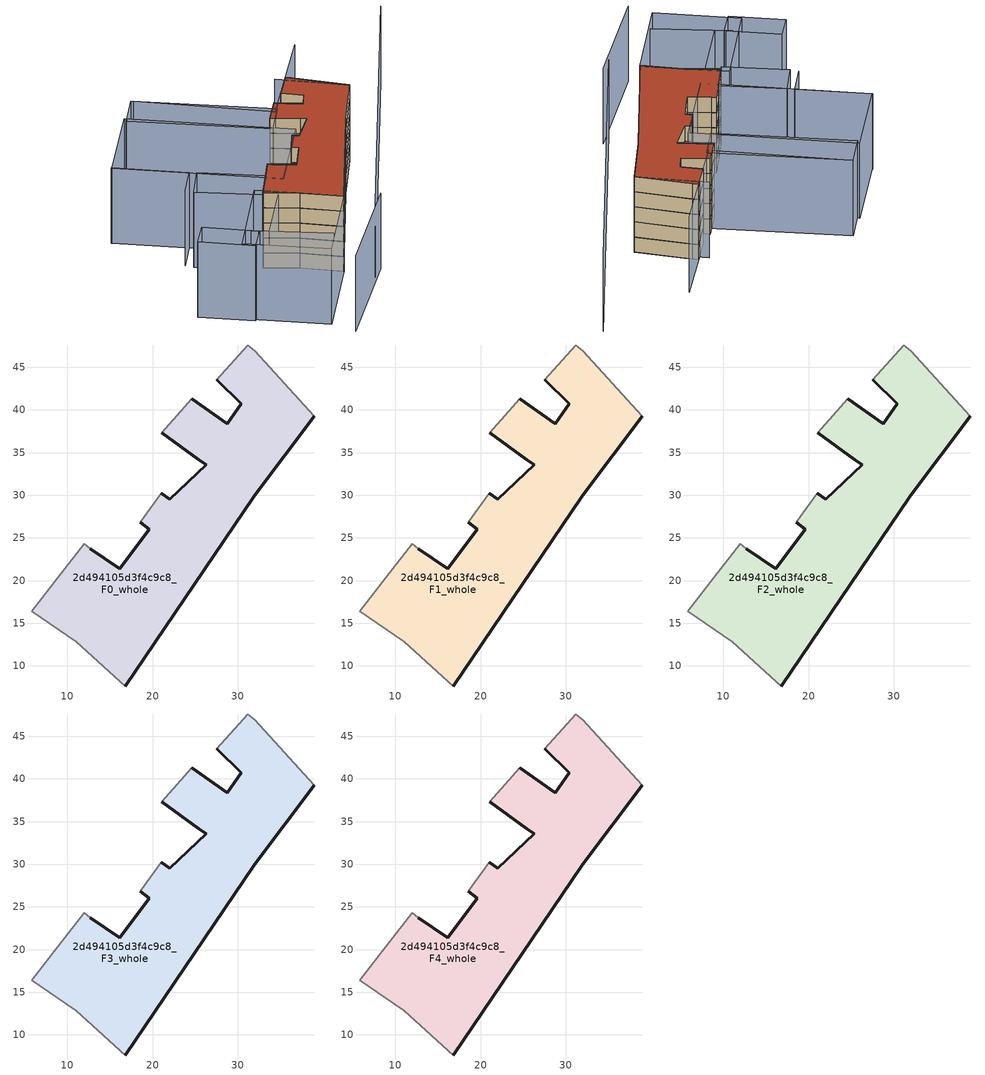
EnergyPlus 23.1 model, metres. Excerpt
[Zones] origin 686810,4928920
2d494105d3f4c9c8_F0_whole
 floor ground (EU_floor_Construction): 16.77,7.64 31.87,29.8 31.99,29.98 38.96,39.27 31.96,46.91 31.17,47.61 27.51,43.52 30.39,40.71 28.72,38.36 24.61,41.33 23.31,39.86 21.09,37.33 25.42,34.14 26.3,33.59 22.03,29.51 21.01,30.25 18.57,26.82 19.63,26 16.14,21.4 12.69,23.73 12.02,24.34 9.29,20.86 5.82,16.43 11.05,12.85 z0
 wall outside (EU_wall_Construction): 21.01,30.25 22.03,29.51 26.3,33.59 25.42,34.14 21.09,37.33 / 24.61,41.33 28.72,38.36 30.39,40.71 27.51,43.52 / 38.96,39.27 31.99,29.98 31.87,29.8 16.77,7.64 / 12.69,23.73 16.14,21.4 19.63,26 18.57,26.82 z0:3
 wall adiabatic (EU_wall_Construction): 18.57,26.82 21.01,30.25 / 21.09,37.33 23.31,39.86 24.61,41.33 / 27.51,43.52 31.17,47.61 31.96,46.91 38.96,39.27 / 16.77,7.64 11.05,12.85 5.82,16.43 9.29,20.86 12.02,24.34 12.69,23.73 z0:3
2d494105d3f4c9c8_F1_whole
 floor to 2d494105d3f4c9c8_F0_whole (EU_floor_Construction): 16.77,7.64 31.87,29.8 31.99,29.98 38.96,39.27 31.96,46.91 31.17,47.61 27.51,43.52 30.39,40.71 28.72,38.36 24.61,41.33 23.31,39.86 21.09,37.33 25.42,34.14 26.3,33.59 22.03,29.51 21.01,30.25 18.57,26.82 19.63,26 16.14,21.4 12.69,23.73 12.02,24.34 9.29,20.86 5.82,16.43 11.05,12.85 z3
 wall outside (EU_wall_Construction): 21.01,30.25 22.03,29.51 26.3,33.59 25.42,34.14 21.09,37.33 / 24.61,41.33 28.72,38.36 30.39,40.71 27.51,43.52 / 38.96,39.27 31.99,29.98 31.87,29.8 16.77,7.64 / 12.69,23.73 16.14,21.4 19.63,26 18.57,26.82 z3:6
 wall adiabatic (EU_wall_Construction): 18.57,26.82 21.01,30.25 / 21.09,37.33 23.31,39.86 24.61,41.33 / 27.51,43.52 31.17,47.61 31.96,46.91 38.96,39.27 / 16.77,7.64 11.05,12.85 5.82,16.43 9.29,20.86 12.02,24.34 12.69,23.73 z3:6
2d494105d3f4c9c8_F2_whole
 floor to 2d494105d3f4c9c8_F1_whole (EU_floor_Construction): 16.77,7.64 31.87,29.8 31.99,29.98 38.96,39.27 31.96,46.91 31.17,47.61 27.51,43.52 30.39,40.71 28.72,38.36 24.61,41.33 23.31,39.86 21.09,37.33 25.42,34.14 26.3,33.59 22.03,29.51 21.01,30.25 18.57,26.82 19.63,26 16.14,21.4 12.69,23.73 12.02,24.34 9.29,20.86 5.82,16.43 11.05,12.85 z6
 wall outside (EU_wall_Construction): 21.01,30.25 22.03,29.51 26.3,33.59 25.42,34.14 21.09,37.33 / 24.61,41.33 28.72,38.36 30.39,40.71 27.51,43.52 / 38.96,39.27 31.99,29.98 31.87,29.8 16.77,7.64 / 12.69,23.73 16.14,21.4 19.63,26 18.57,26.82 z6:9
 wall adiabatic (EU_wall_Construction): 18.57,26.82 21.01,30.25 / 21.09,37.33 23.31,39.86 24.61,41.33 / 27.51,43.52 31.17,47.61 31.96,46.91 38.96,39.27 / 16.77,7.64 11.05,12.85 5.82,16.43 9.29,20.86 12.02,24.34 12.69,23.73 z6:9
2d494105d3f4c9c8_F3_whole
 floor to 2d494105d3f4c9c8_F2_whole (EU_floor_Construction): 16.77,7.64 31.87,29.8 31.99,29.98 38.96,39.27 31.96,46.91 31.17,47.61 27.51,43.52 30.39,40.71 28.72,38.36 24.61,41.33 23.31,39.86 21.09,37.33 25.42,34.14 26.3,33.59 22.03,29.51 21.01,30.25 18.57,26.82 19.63,26 16.14,21.4 12.69,23.73 12.02,24.34 9.29,20.86 5.82,16.43 11.05,12.85 z9
 wall outside (EU_wall_Construction): 21.01,30.25 22.03,29.51 26.3,33.59 25.42,34.14 21.09,37.33 / 24.61,41.33 28.72,38.36 30.39,40.71 27.51,43.52 / 38.96,39.27 31.99,29.98 31.87,29.8 16.77,7.64 / 12.69,23.73 16.14,21.4 19.63,26 18.57,26.82 z9:12
 wall adiabatic (EU_wall_Construction): 18.57,26.82 21.01,30.25 / 21.09,37.33 23.31,39.86 24.61,41.33 / 27.51,43.52 31.17,47.61 31.96,46.91 38.96,39.27 / 16.77,7.64 11.05,12.85 5.82,16.43 9.29,20.86 12.02,24.34 12.69,23.73 z9:12
2d494105d3f4c9c8_F4_whole
 floor to 2d494105d3f4c9c8_F3_whole (EU_floor_Construction): 16.77,7.64 31.87,29.8 31.99,29.98 38.96,39.27 31.96,46.91 31.17,47.61 27.51,43.52 30.39,40.71 28.72,38.36 24.61,41.33 23.31,39.86 21.09,37.33 25.42,34.14 26.3,33.59 22.03,29.51 21.01,30.25 18.57,26.82 19.63,26 16.14,21.4 12.69,23.73 12.02,24.34 9.29,20.86 5.82,16.43 11.05,12.85 z12
 wall outside (EU_wall_Construction): 21.01,30.25 22.03,29.51 26.3,33.59 25.42,34.14 21.09,37.33 / 24.61,41.33 28.72,38.36 30.39,40.71 27.51,43.52 / 38.96,39.27 31.99,29.98 31.87,29.8 16.77,7.64 / 12.69,23.73 16.14,21.4 19.63,26 18.57,26.82 z12:15
 wall adiabatic (EU_wall_Construction): 18.57,26.82 21.01,30.25 / 21.09,37.33 23.31,39.86 24.61,41.33 / 27.51,43.52 31.17,47.61 31.96,46.91 38.96,39.27 / 16.77,7.64 11.05,12.85 5.82,16.43 9.29,20.86 12.02,24.34 12.69,23.73 z12:15
 roof outside (EU_roof_Construction): 31.96,46.91 38.96,39.27 31.99,29.98 31.87,29.8 16.77,7.64 11.05,12.85 5.82,16.43 9.29,20.86 12.02,24.34 12.69,23.73 16.14,21.4 19.63,26 18.57,26.82 21.01,30.25 22.03,29.51 26.3,33.59 25.42,34.14 21.09,37.33 23.31,39.86 24.61,41.33 28.72,38.36 30.39,40.71 27.51,43.52 31.17,47.61 z15
shading: -3.16,6.59 8.27,-2 / 7.07,-10.58 22.66,4.95 / 20.2,2.98 58.61,59.06 / 7.61,14.41 -0.72,4.59 / -11.28,38.11 -0.89,29.26 / -0.89,29.26 -4.9,24.56 / 38.96,39.27 29.31,48.03 / 38.75,56.05 23.15,38.64 / 23.15,38.64 4.68,55.17 / 16.97,7.88 5.02,-6.32 / 5.02,-6.32 -6.95,3.76 / -6.95,3.76 5,17.95 / 5,17.95 16.97,7.88 / 5.37,15.86 -4,23.26 / -4,23.26 0.11,28.46 / 0.11,28.46 9.48,21.06 / 9.48,21.06 5.37,15.86 / 0.05,51.11 22.72,31.65 / 22.72,31.65 11.46,18.54 / 11.46,18.54 -11.21,37.99 / -11.21,37.99 0.05,51.11 / 4.3,55.48 23.99,39.3 / 23.99,39.3 19.6,33.96 / 19.6,33.96 -0.09,50.14 / -0.09,50.14 4.3,55.48 / -12.97,8.49 -9.62,12.34 / -9.62,12.34 -2.02,5.7 / -2.02,5.7 -5.37,1.86 / -5.37,1.86 -12.97,8.49 z0:15
[Building]
EU S2 Campaign: North Axis=0; Terrain=City; Solar Distribution=FullExterior
[Site:Location]
Bologna: Latitude=44.5; Longitude=11.25; Time Zone=1; Elevation=37
[SizingPeriod:WeatherFileDays]
AnnualSizingPeriod: Begin Month=1; Begin Day of Month=1; End Month=12; End Day of Month=31; Day of Week for Start Day=Monday; Use Weather File Daylight Saving Period=No; Use Weather File Rain and Snow Indicators=No
[MATERIAL]
EU_InternalMass_Material: Roughness=MediumRough; Thickness=0.1; Conductivity=1; Density=1800; Specific Heat=900; Thermal Absorptance=0.9; Solar Absorptance=0.7; Visible Absorptance=0.7
[MATERIAL:NOMASS] Roughness=MediumRough; Thermal Absorptance=0.9; Solar Absorptance=0.7; Visible Absorptance=0.7
Name | Thermal Resistance
EU_wall_NoMass | 0.905828
EU_roof_NoMass | 0.37593
EU_floor_NoMass | 0.67114
[CONSTRUCTION]
EU_wall_Construction: EU_wall_NoMass
EU_roof_Construction: EU_roof_NoMass
EU_floor_Construction: EU_floor_NoMass
EU_InternalMass_Construction: EU_InternalMass_Material
[ZONE] Type=1; Multiplier=1; Ceiling Height=autocalculate; Volume=1245.64; Floor Area=autocalculate; Part of Total Floor Area=Yes
2d494105d3f4c9c8_F0_whole; 2d494105d3f4c9c8_F1_whole; 2d494105d3f4c9c8_F2_whole; 2d494105d3f4c9c8_F3_whole; 2d494105d3f4c9c8_F4_whole
[INTERNALMASS] Construction=EU_InternalMass_Construction; Surface Area=396.334
Name | Zone or ZoneList
2d494105d3f4c9c8_F0_whole_EU_InternalMass | 2d494105d3f4c9c8_F0_whole
2d494105d3f4c9c8_F1_whole_EU_InternalMass | 2d494105d3f4c9c8_F1_whole
2d494105d3f4c9c8_F2_whole_EU_InternalMass | 2d494105d3f4c9c8_F2_whole
2d494105d3f4c9c8_F3_whole_EU_InternalMass | 2d494105d3f4c9c8_F3_whole
2d494105d3f4c9c8_F4_whole_EU_InternalMass | 2d494105d3f4c9c8_F4_whole
[OTHEREQUIPMENT] Fuel Type=Electricity; Design Level Calculation Method=Watts/Area; Power per Zone Floor Area=1; Fraction Latent=0; Fraction Radiant=0; Fraction Lost=0; Carbon Dioxide Generation Rate=0; EndUse Subcategory=EU_Step8_InternalGains
Name | Zone or ZoneList or Space or SpaceList | Schedule
EU_Step8_InternalGain_2d494105d3f4c9c8_F0_whole_f000 | 2d494105d3f4c9c8_F0_whole | EU_Step8_GainSchedule_2d494105d3f4c9c8_F0_whole_f000
EU_Step8_InternalGain_2d494105d3f4c9c8_F1_whole_f000 | 2d494105d3f4c9c8_F1_whole | EU_Step8_GainSchedule_2d494105d3f4c9c8_F1_whole_f000
EU_Step8_InternalGain_2d494105d3f4c9c8_F2_whole_f000 | 2d494105d3f4c9c8_F2_whole | EU_Step8_GainSchedule_2d494105d3f4c9c8_F2_whole_f000
EU_Step8_InternalGain_2d494105d3f4c9c8_F3_whole_f000 | 2d494105d3f4c9c8_F3_whole | EU_Step8_GainSchedule_2d494105d3f4c9c8_F3_whole_f000
EU_Step8_InternalGain_2d494105d3f4c9c8_F4_whole_f000 | 2d494105d3f4c9c8_F4_whole | EU_Step8_GainSchedule_2d494105d3f4c9c8_F4_whole_f000
[ZONEVENTILATION:DESIGNFLOWRATE] Schedule=EU_AlwaysOn; Design Flow Rate Calculation Method=AirChanges/Hour; Air Changes per Hour=0.73129; Ventilation Type=Natural; Fan Pressure Rise=0; Fan Total Efficiency=1; Constant Term Coefficient=1; Temperature Term Coefficient=0; Velocity Term Coefficient=0; Velocity Squared Term Coefficient=0; Minimum Indoor Temperature=-100; Maximum Indoor Temperature=100; Delta Temperature=-100; Minimum Outdoor Temperature=-100; Maximum Outdoor Temperature=100; Maximum Wind Speed=40
Name | Zone or ZoneList or Space or SpaceList
EU_ConstantAir_2d494105d3f4c9c8_F0_whole | 2d494105d3f4c9c8_F0_whole
EU_ConstantAir_2d494105d3f4c9c8_F1_whole | 2d494105d3f4c9c8_F1_whole
EU_ConstantAir_2d494105d3f4c9c8_F2_whole | 2d494105d3f4c9c8_F2_whole
EU_ConstantAir_2d494105d3f4c9c8_F3_whole | 2d494105d3f4c9c8_F3_whole
EU_ConstantAir_2d494105d3f4c9c8_F4_whole | 2d494105d3f4c9c8_F4_whole
[HVACTEMPLATE:THERMOSTAT] Constant Heating Setpoint=20; Constant Cooling Setpoint=50
EU_HeatOnly_2d494105d3f4c9c8_F0_whole; EU_HeatOnly_2d494105d3f4c9c8_F1_whole; EU_HeatOnly_2d494105d3f4c9c8_F2_whole; EU_HeatOnly_2d494105d3f4c9c8_F3_whole; EU_HeatOnly_2d494105d3f4c9c8_F4_whole
[HVACTEMPLATE:ZONE:IDEALLOADSAIRSYSTEM] System Availability Schedule=EU_AlwaysOn; Maximum Heating Supply Air Temperature=50; Minimum Cooling Supply Air Temperature=13; Maximum Heating Supply Air Humidity Ratio=0.0156; Minimum Cooling Supply Air Humidity Ratio=0.0077; Heating Limit=NoLimit; Cooling Limit=NoLimit; Heating Availability Schedule=EU_AlwaysOn; Cooling Availability Schedule=EU_CoolingOff; Dehumidification Control Type=ConstantSensibleHeatRatio; Cooling Sensible Heat Ratio=0.7; Dehumidification Setpoint=60; Humidification Control Type=None; Humidification Setpoint=30; Outdoor Air Method=None; Outdoor Air Flow Rate per Person=0.00944; Outdoor Air Flow Rate per Zone Floor Area=0; Outdoor Air Flow Rate per Zone=0; Demand Controlled Ventilation Type=None; Outdoor Air Economizer Type=NoEconomizer; Heat Recovery Type=None; Sensible Heat Recovery Effectiveness=0.7; Latent Heat Recovery Effectiveness=0.65
Name | Template Thermostat
2d494105d3f4c9c8_F0_whole | EU_HeatOnly_2d494105d3f4c9c8_F0_whole
2d494105d3f4c9c8_F1_whole | EU_HeatOnly_2d494105d3f4c9c8_F1_whole
2d494105d3f4c9c8_F2_whole | EU_HeatOnly_2d494105d3f4c9c8_F2_whole
2d494105d3f4c9c8_F3_whole | EU_HeatOnly_2d494105d3f4c9c8_F3_whole
2d494105d3f4c9c8_F4_whole | EU_HeatOnly_2d494105d3f4c9c8_F4_whole
[SIZING:ZONE] Zone Cooling Design Supply Air Temperature Input Method=SupplyAirTemperature; Zone Cooling Design Supply Air Temperature=13; Zone Heating Design Supply Air Temperature Input Method=SupplyAirTemperature; Zone Heating Design Supply Air Temperature=50; Zone Cooling Design Supply Air Humidity Ratio=0.008; Zone Heating Design Supply Air Humidity Ratio=0.008; Cooling Design Air Flow Method=DesignDay; Cooling Design Air Flow Rate=0; Cooling Minimum Air Flow per Zone Floor Area=0.000762; Cooling Minimum Air Flow=0; Cooling Minimum Air Flow Fraction=0.2; Heating Design Air Flow Method=DesignDay; Heating Design Air Flow Rate=0; Heating Maximum Air Flow per Zone Floor Area=0.002032; Heating Maximum Air Flow=0.141576; Heating Maximum Air Flow Fraction=0.3; Account for Dedicated Outdoor Air System=No; Dedicated Outdoor Air System Control Strategy=NeutralSupplyAir; Dedicated Outdoor Air Low Setpoint Temperature for Design=autosize; Dedicated Outdoor Air High Setpoint Temperature for Design=autosize; Zone Load Sizing Method=Sensible Load Only No Latent Load; Zone Latent Cooling Design Supply Air Humidity Ratio Input Method=HumidityRatioDifference; Zone Cooling Design Supply Air Humidity Ratio Difference=0.005; Zone Latent Heating Design Supply Air Humidity Ratio Input Method=HumidityRatioDifference; Zone Humidification Design Supply Air Humidity Ratio Difference=0.005
2d494105d3f4c9c8_F0_whole; 2d494105d3f4c9c8_F1_whole; 2d494105d3f4c9c8_F2_whole; 2d494105d3f4c9c8_F3_whole; 2d494105d3f4c9c8_F4_whole
[SCHEDULE:CONSTANT]
Name | Hourly Value
EU_AlwaysOn | 1
EU_CoolingOff | 0
[SCHEDULE:FILE] Column Number=1; Rows to Skip at Top=0; Number of Hours of Data=8760; Column Separator=Comma; Interpolate to Timestep=No; Minutes per Item=60; Adjust Schedule for Daylight Savings=Yes
Name | File
EU_Step8_GainSchedule_2d494105d3f4c9c8_F0_whole_f000 | ../../schedules/2d494105d3f4c9c8/2d494105d3f4c9c8_F0_whole_f000_gain.csv
EU_Step8_GainSchedule_2d494105d3f4c9c8_F1_whole_f000 | ../../schedules/2d494105d3f4c9c8/2d494105d3f4c9c8_F1_whole_f000_gain.csv
EU_Step8_GainSchedule_2d494105d3f4c9c8_F2_whole_f000 | ../../schedules/2d494105d3f4c9c8/2d494105d3f4c9c8_F2_whole_f000_gain.csv
EU_Step8_GainSchedule_2d494105d3f4c9c8_F3_whole_f000 | ../../schedules/2d494105d3f4c9c8/2d494105d3f4c9c8_F3_whole_f000_gain.csv
EU_Step8_GainSchedule_2d494105d3f4c9c8_F4_whole_f000 | ../../schedules/2d494105d3f4c9c8/2d494105d3f4c9c8_F4_whole_f000_gain.csv
